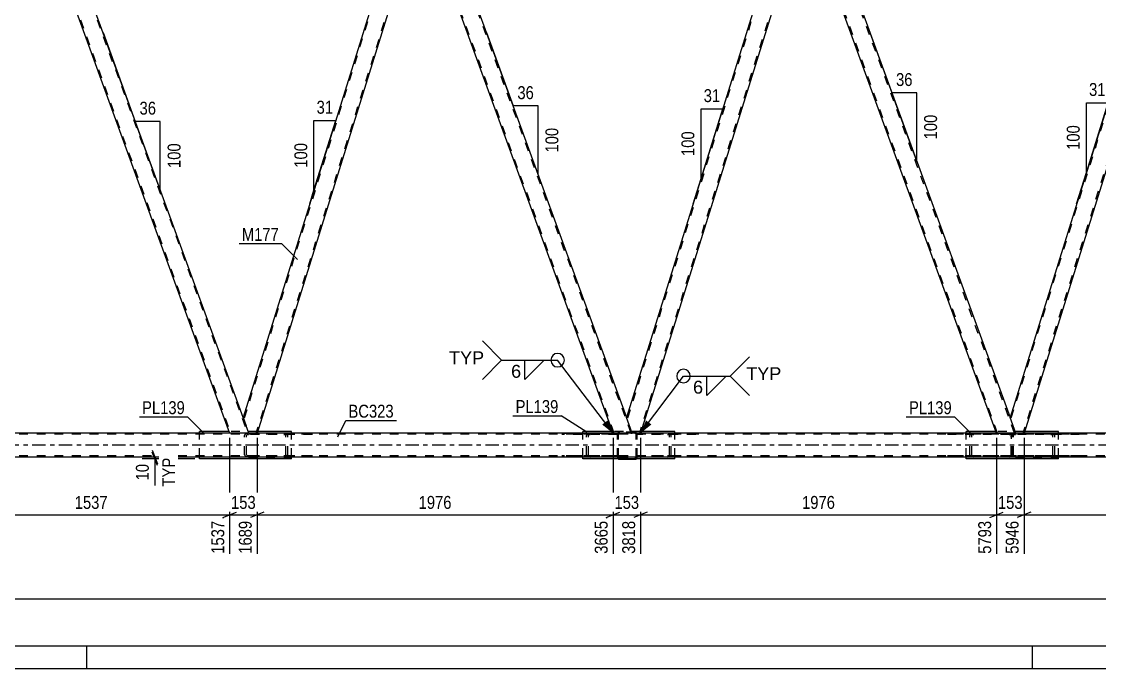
# Model space of a CAD drawing. Header units: millimetres. Extents: x -777 to 412, y -850 to -9.
# Drawn here: x -652.4 to -413.1, y -850.5 to -706.9 of the extents above; entities that cross this region are included whole.
import ezdxf

# ---------------------------------------------------------------- set-up
doc = ezdxf.new("R2010")
doc.units = ezdxf.units.MM
doc.linetypes.add('DXK_LINE_DOT2', pattern=[3.9198, 1.9599, -1.9599])
doc.linetypes.add('DXK_LINE_DOT3', pattern=[5.9187, 2.979, -0.9799, 0.9799, -0.9799])
doc.styles.add('Arial', font='ARIAL.TTF', dxfattribs={"height": 0.2})
doc.styles.add('Arial Narrow', font='ARIALN.TTF', dxfattribs={"height": 0.2})

# ---------------------------------------------------------------- blocks, each defined once
blk = doc.blocks.new('Unknown-570390744-1132')
at = {"color": 5, "linetype": 'Continuous'}
for p, q in [((-771.91, -845.5), (407.09, -845.5)), ((-637.91, -850.5), (-637.91, -845.5)), ((-427.91, -850.5), (-427.91, -845.5)), ((-776.91, -850.5), (412.09, -850.5))]:
    blk.add_line(p, q, dxfattribs=at)
blk = doc.blocks.new('Part-570390744-7957 - 7739')
at = {"color": 7, "linetype": 'DXK_LINE_DOT2'}
for p, q in [((-432.52, -798.6), (-432.58, -798.78)), ((-432.58, -803.1), (-432.58, -798.78)), ((-432.51, -798.59), (-432.52, -798.6)), ((-432.14, -798.78), (-432.11, -798.68)), ((-432.14, -803.1), (-432.14, -798.78)), ((-431.71, -798.3), (-432.04, -798.33)), ((-431.88, -798.55), (-431.71, -798.54)), ((-417.54, -798.3), (-431.71, -798.3)), ((-417.54, -798.54), (-431.71, -798.54)), ((-423.51, -798.33), (-423.85, -798.3)), ((-423.85, -798.54), (-423.68, -798.55)), ((-423.44, -798.68), (-423.41, -798.78)), ((-423.41, -803.1), (-423.41, -798.78)), ((-423.04, -798.6), (-423.04, -798.59)), ((-422.97, -798.78), (-423.04, -798.6)), ((-422.97, -803.1), (-422.97, -798.78)), ((-432.58, -803.1), (-432.55, -803.19)), ((-432.55, -803.19), (-432.51, -803.28)), ((-432.11, -803.19), (-432.14, -803.1)), ((-432.04, -803.54), (-431.71, -803.58)), ((-431.71, -803.34), (-431.88, -803.32)), ((-417.54, -803.34), (-431.71, -803.34)), ((-431.71, -803.58), (-422.17, -803.58)), ((-423.68, -803.32), (-423.85, -803.34)), ((-423.85, -803.58), (-423.51, -803.54)), ((-423.41, -803.1), (-423.44, -803.19)), ((-423.04, -803.28), (-423.01, -803.19)), ((-423.01, -803.19), (-422.97, -803.1))]:
    blk.add_line(p, q, dxfattribs=at)
at = {"color": 2, "linetype": 'Continuous'}
blk.add_line((-417.54, -803.58), (-422.17, -803.58), dxfattribs=at)
at = {"color": 7, "linetype": 'DXK_LINE_DOT2'}
for centre, radius, start, end in [((-431.91, -799.14), 0.817, 99.5182, 138.0638), ((-431.81, -798.96), 0.409, 99.5182, 138.0638), ((-423.75, -798.96), 0.409, 41.9363, 80.4819), ((-423.65, -799.14), 0.817, 41.9363, 80.4819), ((-431.91, -802.73), 0.817, 221.9363, 260.4819), ((-431.81, -802.92), 0.409, 221.9363, 260.4819), ((-423.75, -802.92), 0.409, 279.5182, 318.0638), ((-423.65, -802.73), 0.817, 279.5182, 318.0638)]:
    blk.add_arc(centre, radius, start, end, dxfattribs=at)
blk = doc.blocks.new('Part-570390744-7798 - 7739')
at = {"color": 2, "linetype": 'Continuous'}
for p, q in [((-55.16, -798.29), (-667.64, -798.29)), ((-55.16, -803.57), (-667.64, -803.57))]:
    blk.add_line(p, q, dxfattribs=at)
at = {"color": 7, "linetype": 'DXK_LINE_DOT2'}
for p, q in [((-55.16, -798.53), (-667.64, -798.53)), ((-55.16, -803.33), (-667.64, -803.33))]:
    blk.add_line(p, q, dxfattribs=at)
at = {"color": 7, "linetype": 'DXK_LINE_DOT3'}
blk.add_line((-55.16, -800.93), (-667.64, -800.93), dxfattribs=at)
blk = doc.blocks.new('Part-570390744-7973 - 7739')
at = {"color": 2, "linetype": 'Continuous'}
for p, q in [((-566.48, -677.07), (-603.18, -794.82)), ((-566.48, -677.07), (-566.44, -677.07)), ((-566.44, -677.07), (-565.16, -677.07)), ((-565.16, -677.07), (-563.61, -681.32)), ((-563.61, -681.32), (-600.07, -798.29)), ((-601.92, -798.29), (-603.18, -794.82))]:
    blk.add_line(p, q, dxfattribs=at)
at = {"color": 7, "linetype": 'DXK_LINE_DOT2'}
for p, q in [((-566.22, -677.07), (-603.04, -795.2)), ((-563.75, -680.95), (-600.32, -798.29)), ((-600.07, -798.29), (-601.92, -798.29))]:
    blk.add_line(p, q, dxfattribs=at)
blk = doc.blocks.new('Part-570390744-7993 - 7739')
at = {"color": 7, "linetype": 'DXK_LINE_DOT2'}
for p, q in [((-515.69, -803.58), (-515.69, -798.3)), ((-502.67, -798.3), (-515.69, -798.3)), ((-502.67, -798.54), (-515.69, -798.54)), ((-508.65, -798.33), (-508.98, -798.3)), ((-508.98, -798.54), (-508.81, -798.55)), ((-508.58, -798.68), (-508.54, -798.78)), ((-508.54, -803.1), (-508.54, -798.78)), ((-508.17, -798.6), (-508.17, -798.59)), ((-508.11, -798.78), (-508.17, -798.6)), ((-508.11, -803.1), (-508.11, -798.78)), ((-502.67, -803.34), (-515.69, -803.34)), ((-507.31, -803.58), (-515.69, -803.58)), ((-508.81, -803.32), (-508.98, -803.34)), ((-508.98, -803.58), (-508.65, -803.54)), ((-508.54, -803.1), (-508.58, -803.19)), ((-508.17, -803.28), (-508.14, -803.19)), ((-508.14, -803.19), (-508.11, -803.1))]:
    blk.add_line(p, q, dxfattribs=at)
at = {"color": 2, "linetype": 'Continuous'}
blk.add_line((-502.67, -803.58), (-507.31, -803.58), dxfattribs=at)
at = {"color": 7, "linetype": 'DXK_LINE_DOT2'}
for centre, radius, start, end in [((-508.88, -798.96), 0.409, 41.9363, 80.4819), ((-508.78, -799.14), 0.817, 41.9363, 80.4819), ((-508.88, -802.92), 0.409, 279.5182, 318.0638), ((-508.78, -802.73), 0.817, 279.5182, 318.0638)]:
    blk.add_arc(centre, radius, start, end, dxfattribs=at)
blk = doc.blocks.new('Part-570390744-7994 - 7739')
at = {"color": 7, "linetype": 'DXK_LINE_DOT2'}
for p, q in [((-433.09, -798.3), (-447.26, -798.3)), ((-433.09, -798.54), (-447.26, -798.54)), ((-441.76, -798.6), (-441.83, -798.78)), ((-441.83, -803.1), (-441.83, -798.78)), ((-441.76, -798.59), (-441.76, -798.6)), ((-441.39, -798.78), (-441.36, -798.68)), ((-441.39, -803.1), (-441.39, -798.78)), ((-440.95, -798.3), (-441.29, -798.33)), ((-441.12, -798.55), (-440.95, -798.54)), ((-432.76, -798.33), (-433.09, -798.3)), ((-433.09, -798.54), (-432.92, -798.55)), ((-432.58, -798.4), (-432.76, -798.33)), ((-432.69, -798.68), (-432.66, -798.78)), ((-432.66, -803.1), (-432.66, -798.78)), ((-432.58, -803.47), (-432.58, -798.4)), ((-432.53, -798.44), (-432.58, -798.4)), ((-432.43, -798.59), (-432.53, -798.44)), ((-432.4, -798.78), (-432.43, -798.59)), ((-432.4, -803.1), (-432.4, -798.78)), ((-433.09, -803.34), (-447.26, -803.34)), ((-433.09, -803.58), (-442.63, -803.58)), ((-441.83, -803.1), (-441.79, -803.19)), ((-441.79, -803.19), (-441.76, -803.28)), ((-441.36, -803.19), (-441.39, -803.1)), ((-441.29, -803.54), (-440.95, -803.58)), ((-440.95, -803.34), (-441.12, -803.32)), ((-432.92, -803.32), (-433.09, -803.34)), ((-433.09, -803.58), (-432.76, -803.54)), ((-432.76, -803.54), (-432.58, -803.47)), ((-432.66, -803.1), (-432.69, -803.19)), ((-432.58, -803.47), (-432.53, -803.44)), ((-432.53, -803.44), (-432.43, -803.28)), ((-432.43, -803.28), (-432.4, -803.1))]:
    blk.add_line(p, q, dxfattribs=at)
at = {"color": 2, "linetype": 'Continuous'}
blk.add_line((-442.63, -803.58), (-447.26, -803.58), dxfattribs=at)
at = {"color": 7, "linetype": 'DXK_LINE_DOT2'}
for centre, radius, start, end in [((-441.15, -799.14), 0.817, 99.5182, 138.0638), ((-441.05, -798.96), 0.409, 99.5182, 138.0638), ((-432.99, -798.96), 0.409, 41.9363, 80.4819), ((-441.15, -802.73), 0.817, 221.9363, 260.4819), ((-441.05, -802.92), 0.409, 221.9363, 260.4819), ((-432.99, -802.92), 0.409, 279.5182, 318.0638)]:
    blk.add_arc(centre, radius, start, end, dxfattribs=at)
blk = doc.blocks.new('Part-570390744-8001 - 7739')
at = {"color": 2, "linetype": 'Continuous'}
for p, q in [((-436.05, -797.9), (-442.63, -797.9)), ((-442.63, -798.29), (-442.63, -797.9)), ((-422.17, -797.9), (-429.68, -797.9)), ((-422.17, -798.29), (-422.17, -797.9)), ((-442.63, -803.98), (-442.63, -803.57)), ((-422.17, -803.98), (-442.63, -803.98)), ((-422.17, -803.98), (-422.17, -803.57))]:
    blk.add_line(p, q, dxfattribs=at)
at = {"color": 7, "linetype": 'DXK_LINE_DOT2'}
for p, q in [((-442.63, -803.57), (-442.63, -798.29)), ((-429.68, -797.9), (-436.05, -797.9)), ((-422.17, -803.57), (-422.17, -798.29))]:
    blk.add_line(p, q, dxfattribs=at)
blk = doc.blocks.new('Part-570390744-8011 - 7739')
at = {"color": 2, "linetype": 'Continuous'}
for p, q in [((-606.32, -797.9), (-612.89, -797.9)), ((-612.89, -798.29), (-612.89, -797.9)), ((-592.44, -797.9), (-599.95, -797.9)), ((-592.44, -798.29), (-592.44, -797.9)), ((-612.89, -803.98), (-612.89, -803.57)), ((-592.44, -803.98), (-612.89, -803.98)), ((-592.44, -803.98), (-592.44, -803.57))]:
    blk.add_line(p, q, dxfattribs=at)
at = {"color": 7, "linetype": 'DXK_LINE_DOT2'}
for p, q in [((-612.89, -803.57), (-612.89, -798.29)), ((-599.95, -797.9), (-606.32, -797.9)), ((-592.44, -803.57), (-592.44, -798.29))]:
    blk.add_line(p, q, dxfattribs=at)
blk = doc.blocks.new('Part-570390744-8016 - 7739')
at = {"color": 2, "linetype": 'Continuous'}
for p, q in [((-521.18, -797.9), (-527.76, -797.9)), ((-527.76, -798.29), (-527.76, -797.9)), ((-507.31, -797.9), (-514.81, -797.9)), ((-507.31, -798.29), (-507.31, -797.9)), ((-527.76, -803.98), (-527.76, -803.57)), ((-507.31, -803.98), (-527.76, -803.98)), ((-507.31, -803.98), (-507.31, -803.57))]:
    blk.add_line(p, q, dxfattribs=at)
at = {"color": 7, "linetype": 'DXK_LINE_DOT2'}
for p, q in [((-527.76, -803.57), (-527.76, -798.29)), ((-514.81, -797.9), (-521.18, -797.9)), ((-507.31, -803.57), (-507.31, -798.29))]:
    blk.add_line(p, q, dxfattribs=at)
blk = doc.blocks.new('Part-570390744-8031 - 7739')
at = {"color": 7, "linetype": 'DXK_LINE_DOT2'}
for p, q in [((-532.4, -798.3), (-520.09, -798.3)), ((-520.09, -798.54), (-532.4, -798.54)), ((-526.9, -798.6), (-526.96, -798.78)), ((-526.96, -803.1), (-526.96, -798.78)), ((-526.89, -798.59), (-526.9, -798.6)), ((-526.52, -798.78), (-526.49, -798.68)), ((-526.52, -803.1), (-526.52, -798.78)), ((-526.09, -798.3), (-526.42, -798.33)), ((-526.25, -798.55), (-526.09, -798.54)), ((-520.09, -803.58), (-520.09, -798.3)), ((-520.09, -803.34), (-532.4, -803.34)), ((-520.09, -803.58), (-527.76, -803.58)), ((-526.96, -803.1), (-526.93, -803.19)), ((-526.93, -803.19), (-526.89, -803.28)), ((-526.49, -803.19), (-526.52, -803.1)), ((-526.42, -803.54), (-526.09, -803.58)), ((-526.09, -803.34), (-526.25, -803.32))]:
    blk.add_line(p, q, dxfattribs=at)
at = {"color": 2, "linetype": 'Continuous'}
blk.add_line((-527.76, -803.58), (-532.4, -803.58), dxfattribs=at)
at = {"color": 7, "linetype": 'DXK_LINE_DOT2'}
for centre, radius, start, end in [((-526.29, -799.14), 0.817, 99.5182, 138.0638), ((-526.19, -798.96), 0.409, 99.5182, 138.0638), ((-526.29, -802.73), 0.817, 221.9363, 260.4819), ((-526.19, -802.92), 0.409, 221.9363, 260.4819)]:
    blk.add_arc(centre, radius, start, end, dxfattribs=at)
blk = doc.blocks.new('Part-570390744-8033 - 7739')
at = {"color": 7, "linetype": 'DXK_LINE_DOT2'}
for p, q in [((-602.79, -798.6), (-602.85, -798.78)), ((-602.85, -803.1), (-602.85, -798.78)), ((-602.78, -798.59), (-602.79, -798.6)), ((-602.41, -798.78), (-602.38, -798.68)), ((-602.41, -803.1), (-602.41, -798.78)), ((-601.98, -798.3), (-602.31, -798.33)), ((-602.14, -798.55), (-601.98, -798.54)), ((-587.8, -798.3), (-601.98, -798.3)), ((-587.8, -798.54), (-601.98, -798.54)), ((-593.78, -798.33), (-594.12, -798.3)), ((-594.12, -798.54), (-593.95, -798.55)), ((-593.71, -798.68), (-593.68, -798.78)), ((-593.68, -803.1), (-593.68, -798.78)), ((-593.3, -798.6), (-593.31, -798.59)), ((-593.24, -798.78), (-593.3, -798.6)), ((-593.24, -803.1), (-593.24, -798.78)), ((-602.85, -803.1), (-602.82, -803.19)), ((-602.82, -803.19), (-602.78, -803.28)), ((-602.38, -803.19), (-602.41, -803.1)), ((-602.31, -803.54), (-601.98, -803.58)), ((-601.98, -803.34), (-602.14, -803.32)), ((-587.8, -803.34), (-601.98, -803.34)), ((-601.98, -803.58), (-592.44, -803.58)), ((-593.95, -803.32), (-594.12, -803.34)), ((-594.12, -803.58), (-593.78, -803.54)), ((-593.68, -803.1), (-593.71, -803.19)), ((-593.31, -803.28), (-593.27, -803.19)), ((-593.27, -803.19), (-593.24, -803.1))]:
    blk.add_line(p, q, dxfattribs=at)
at = {"color": 2, "linetype": 'Continuous'}
blk.add_line((-587.8, -803.58), (-592.44, -803.58), dxfattribs=at)
at = {"color": 7, "linetype": 'DXK_LINE_DOT2'}
for centre, radius, start, end in [((-602.18, -799.14), 0.817, 99.5182, 138.0638), ((-602.08, -798.96), 0.409, 99.5182, 138.0638), ((-594.02, -798.96), 0.409, 41.9363, 80.4819), ((-593.92, -799.14), 0.817, 41.9363, 80.4819), ((-602.18, -802.73), 0.817, 221.9363, 260.4819), ((-602.08, -802.92), 0.409, 221.9363, 260.4819), ((-594.02, -802.92), 0.409, 279.5182, 318.0638), ((-593.92, -802.73), 0.817, 279.5182, 318.0638)]:
    blk.add_arc(centre, radius, start, end, dxfattribs=at)
blk = doc.blocks.new('Part-570390744-8104 - 7739')
at = {"color": 7, "linetype": 'DXK_LINE_DOT2'}
for p, q in [((-520.05, -798.37), (-520.09, -798.55)), ((-520.09, -803.59), (-520.09, -798.55)), ((-519.85, -798.55), (-519.83, -798.46)), ((-519.85, -803.59), (-519.85, -798.55)), ((-519.83, -798.46), (-519.78, -798.38)), ((-519.61, -798.07), (-519.79, -798.11)), ((-519.78, -798.38), (-519.7, -798.33)), ((-519.7, -798.33), (-519.61, -798.31)), ((-516.17, -798.07), (-519.61, -798.07)), ((-519.61, -798.31), (-516.17, -798.31)), ((-515.98, -798.11), (-516.17, -798.07)), ((-516.17, -798.31), (-516.07, -798.33)), ((-516.07, -798.33), (-516, -798.38)), ((-516, -798.38), (-515.94, -798.46)), ((-515.94, -798.46), (-515.93, -798.55)), ((-515.93, -803.59), (-515.93, -798.55)), ((-515.69, -798.55), (-515.72, -798.37)), ((-515.69, -803.59), (-515.69, -798.55)), ((-520.09, -803.59), (-520.05, -803.77)), ((-519.83, -803.68), (-519.85, -803.59)), ((-519.78, -803.76), (-519.83, -803.68)), ((-519.7, -803.81), (-519.78, -803.76)), ((-519.61, -803.83), (-519.7, -803.81)), ((-519.61, -803.83), (-516.17, -803.83)), ((-516.07, -803.81), (-516.17, -803.83)), ((-516, -803.76), (-516.07, -803.81)), ((-515.94, -803.68), (-516, -803.76)), ((-515.93, -803.59), (-515.94, -803.68)), ((-515.72, -803.77), (-515.69, -803.59))]:
    blk.add_line(p, q, dxfattribs=at)
at = {"color": 2, "linetype": 'Continuous'}
for p, q in [((-519.79, -804.03), (-519.61, -804.07)), ((-519.61, -804.07), (-516.17, -804.07)), ((-516.17, -804.07), (-515.98, -804.03))]:
    blk.add_line(p, q, dxfattribs=at)
at = {"color": 7, "linetype": 'DXK_LINE_DOT2'}
for centre, start, end in [((-519.61, -798.55), 112.5001, 157.5001), ((-516.17, -798.55), 22.5001, 67.5001), ((-519.61, -803.59), 202.5001, 235.0608), ((-516.17, -803.59), 304.9392, 337.5001)]:
    blk.add_arc(centre, 0.48, start, end, dxfattribs=at)
at = {"color": 2, "linetype": 'Continuous'}
for centre, start, end in [((-519.61, -803.59), 235.0608, 247.5001), ((-516.17, -803.59), 292.5001, 304.9392)]:
    blk.add_arc(centre, 0.48, start, end, dxfattribs=at)
blk = doc.blocks.new('Part-570390744-8152 - 7739')
at = {"color": 2, "linetype": 'Continuous'}
for p, q in [((-480.02, -677.07), (-479.99, -677.07)), ((-479.99, -677.07), (-476.28, -677.07)), ((-475.77, -677.07), (-476.28, -677.07)), ((-475.77, -677.07), (-432.91, -794.82)), ((-435.9, -798.29), (-478.48, -681.32))]:
    blk.add_line(p, q, dxfattribs=at)
at = {"color": 7, "linetype": 'DXK_LINE_DOT2'}
for p, q in [((-478.48, -681.32), (-480.02, -677.07)), ((-435.65, -798.29), (-479.77, -677.07)), ((-431.9, -798.29), (-476.02, -677.07)), ((-475.81, -677.07), (-475.92, -677.07)), ((-475.77, -677.07), (-475.81, -677.07)), ((-431.65, -798.29), (-432.91, -794.82)), ((-435.9, -798.29), (-431.65, -798.29))]:
    blk.add_line(p, q, dxfattribs=at)
blk = doc.blocks.new('Part-570390744-8167 - 7739')
at = {"color": 2, "linetype": 'Continuous'}
for p, q in [((-565.16, -677.07), (-565.12, -677.07)), ((-565.12, -677.07), (-561.41, -677.07)), ((-560.9, -677.07), (-561.41, -677.07)), ((-560.9, -677.07), (-518.04, -794.82)), ((-521.04, -798.29), (-563.61, -681.32))]:
    blk.add_line(p, q, dxfattribs=at)
at = {"color": 7, "linetype": 'DXK_LINE_DOT2'}
for p, q in [((-563.61, -681.32), (-565.16, -677.07)), ((-520.78, -798.29), (-564.9, -677.07)), ((-517.04, -798.29), (-561.16, -677.07)), ((-560.94, -677.07), (-561.05, -677.07)), ((-560.9, -677.07), (-560.94, -677.07)), ((-516.78, -798.29), (-518.04, -794.82)), ((-521.04, -798.29), (-516.78, -798.29))]:
    blk.add_line(p, q, dxfattribs=at)
blk = doc.blocks.new('Part-570390744-8196 - 7739')
at = {"color": 2, "linetype": 'Continuous'}
for p, q in [((-481.34, -677.07), (-518.04, -794.82)), ((-481.34, -677.07), (-481.3, -677.07)), ((-481.3, -677.07), (-480.02, -677.07)), ((-480.02, -677.07), (-478.48, -681.32)), ((-478.48, -681.32), (-514.94, -798.29)), ((-516.78, -798.29), (-518.04, -794.82))]:
    blk.add_line(p, q, dxfattribs=at)
at = {"color": 7, "linetype": 'DXK_LINE_DOT2'}
for p, q in [((-481.09, -677.07), (-517.91, -795.2)), ((-478.61, -680.95), (-515.19, -798.29)), ((-514.94, -798.29), (-516.78, -798.29))]:
    blk.add_line(p, q, dxfattribs=at)
blk = doc.blocks.new('Part-570390744-8243 - 7739')
at = {"color": 2, "linetype": 'Continuous'}
for p, q in [((-396.21, -677.07), (-432.91, -794.82)), ((-396.21, -677.07), (-396.17, -677.07)), ((-396.17, -677.07), (-394.89, -677.07)), ((-393.61, -680.58), (-394.89, -677.07)), ((-393.34, -681.32), (-429.8, -798.29)), ((-393.34, -681.32), (-393.61, -680.58)), ((-431.65, -798.29), (-432.91, -794.82))]:
    blk.add_line(p, q, dxfattribs=at)
at = {"color": 7, "linetype": 'DXK_LINE_DOT2'}
for p, q in [((-395.96, -677.07), (-432.77, -795.19)), ((-393.48, -680.95), (-430.05, -798.29)), ((-393.34, -681.32), (-393.51, -680.86)), ((-429.8, -798.29), (-431.65, -798.29))]:
    blk.add_line(p, q, dxfattribs=at)
blk = doc.blocks.new('Part-570390744-8248 - 7739')
at = {"color": 2, "linetype": 'Continuous'}
for p, q in [((-650.29, -677.07), (-606.17, -798.29)), ((-650.29, -677.07), (-650.25, -677.07)), ((-650.25, -677.07), (-646.55, -677.07)), ((-646.04, -677.07), (-646.55, -677.07)), ((-603.18, -794.82), (-646.04, -677.07))]:
    blk.add_line(p, q, dxfattribs=at)
at = {"color": 7, "linetype": 'DXK_LINE_DOT2'}
for p, q in [((-650.04, -677.07), (-605.92, -798.29)), ((-646.29, -677.07), (-602.17, -798.29)), ((-646.07, -677.07), (-646.19, -677.07)), ((-646.04, -677.07), (-646.07, -677.07)), ((-603.18, -794.82), (-601.92, -798.29)), ((-601.92, -798.29), (-606.17, -798.29))]:
    blk.add_line(p, q, dxfattribs=at)
blk = doc.blocks.new('StraightDimension-570390744-61209 - 7739')
at = {"color": 7, "linetype": 'Continuous'}
for p, q in [((-600.07, -799.29), (-600.07, -825.05)), ((-521.04, -799.29), (-521.04, -825.05)), ((-598.57, -815.83), (-601.57, -817.03)), ((-522.54, -817.03), (-519.54, -815.83)), ((-600.07, -816.43), (-521.04, -816.43))]:
    blk.add_line(p, q, dxfattribs=at)
at = {"color": 0}
blk.add_wipeout([(-556.3, -815.68), (-556.3, -811.48), (-564.81, -811.48), (-564.81, -815.68)], dxfattribs=at)
at = {"color": 0, "linetype": 'Continuous'}
blk.add_wipeout([(-521.64, -817.13), (-525.84, -817.13), (-525.84, -825.65), (-521.64, -825.65)], dxfattribs=at)
at = {"color": 3, "style": 'Arial Narrow'}
blk.add_text('1976', height=2.863, dxfattribs=at).set_placement((-564.21, -815.08))
at = {"color": 3, "linetype": 'Continuous', "style": 'Arial Narrow'}
blk.add_text('3665', height=2.863, rotation=90.0002, dxfattribs=at).set_placement((-522.24, -825.05))
blk = doc.blocks.new('StraightDimension-570390744-61206 - 7739')
at = {"color": 7, "linetype": 'Continuous'}
for p, q in [((-435.9, -799.29), (-435.9, -825.05)), ((-429.8, -799.29), (-429.8, -825.05)), ((-437.4, -817.03), (-434.4, -815.83)), ((-428.3, -815.83), (-431.3, -817.03)), ((-435.9, -816.43), (-429.8, -816.43))]:
    blk.add_line(p, q, dxfattribs=at)
at = {"color": 0}
blk.add_wipeout([(-429.51, -815.68), (-429.51, -811.48), (-436.19, -811.48), (-436.19, -815.68)], dxfattribs=at)
at = {"color": 0, "linetype": 'Continuous'}
blk.add_wipeout([(-430.4, -817.13), (-434.6, -817.13), (-434.6, -825.65), (-430.4, -825.65)], dxfattribs=at)
at = {"color": 3, "style": 'Arial Narrow'}
blk.add_text('153', height=2.863, dxfattribs=at).set_placement((-435.59, -815.08))
at = {"color": 3, "linetype": 'Continuous', "style": 'Arial Narrow'}
blk.add_text('5946', height=2.863, rotation=90.0002, dxfattribs=at).set_placement((-431, -825.05))
blk = doc.blocks.new('StraightDimension-570390744-60971 - 7739')
at = {"color": 7, "linetype": 'Continuous'}
blk.add_line((-706.31, -835.03), (-45.9, -835.03), dxfattribs=at)
blk = doc.blocks.new('StraightDimension-570390744-61211 - 7739')
at = {"color": 7, "linetype": 'Continuous'}
for p, q in [((-606.17, -799.29), (-606.17, -825.05)), ((-667.64, -804.57), (-667.64, -819.56)), ((-666.14, -815.83), (-669.14, -817.03)), ((-607.67, -817.03), (-604.67, -815.83)), ((-667.64, -816.43), (-606.17, -816.43))]:
    blk.add_line(p, q, dxfattribs=at)
at = {"color": 0}
blk.add_wipeout([(-632.65, -815.68), (-632.65, -811.48), (-641.16, -811.48), (-641.16, -815.68)], dxfattribs=at)
at = {"color": 0, "linetype": 'Continuous'}
for points in [[(-668.24, -817.13), (-672.44, -817.13), (-672.44, -820.16), (-668.24, -820.16)], [(-606.77, -817.13), (-610.97, -817.13), (-610.97, -825.65), (-606.77, -825.65)]]:
    blk.add_wipeout(points, dxfattribs=at)
at = {"color": 3, "style": 'Arial Narrow'}
blk.add_text('1537', height=2.863, dxfattribs=at).set_placement((-640.56, -815.08))
at = {"color": 3, "linetype": 'Continuous', "style": 'Arial Narrow'}
for s, height, p in [('0', 2.86, (-668.84, -819.56)), ('1537', 2.863, (-607.37, -825.05))]:
    blk.add_text(s, height=height, rotation=90.0002, dxfattribs=at).set_placement(p)
blk = doc.blocks.new('StraightDimension-570390744-61210 - 7739')
at = {"color": 7, "linetype": 'Continuous'}
for p, q in [((-606.17, -799.29), (-606.17, -825.05)), ((-600.07, -799.29), (-600.07, -825.05)), ((-607.67, -817.03), (-604.67, -815.83)), ((-598.57, -815.83), (-601.57, -817.03)), ((-606.17, -816.43), (-600.07, -816.43))]:
    blk.add_line(p, q, dxfattribs=at)
at = {"color": 0}
blk.add_wipeout([(-599.78, -815.68), (-599.78, -811.48), (-606.46, -811.48), (-606.46, -815.68)], dxfattribs=at)
at = {"color": 0, "linetype": 'Continuous'}
blk.add_wipeout([(-600.67, -817.13), (-604.87, -817.13), (-604.87, -825.65), (-600.67, -825.65)], dxfattribs=at)
at = {"color": 3, "style": 'Arial Narrow'}
blk.add_text('153', height=2.863, dxfattribs=at).set_placement((-605.86, -815.08))
at = {"color": 3, "linetype": 'Continuous', "style": 'Arial Narrow'}
blk.add_text('1689', height=2.863, rotation=90.0002, dxfattribs=at).set_placement((-601.27, -825.05))
blk = doc.blocks.new('StraightDimension-570390744-61207 - 7739')
at = {"color": 7, "linetype": 'Continuous'}
for p, q in [((-514.94, -799.29), (-514.94, -825.05)), ((-435.9, -799.29), (-435.9, -825.05)), ((-513.44, -815.83), (-516.44, -817.03)), ((-437.4, -817.03), (-434.4, -815.83)), ((-514.94, -816.43), (-435.9, -816.43))]:
    blk.add_line(p, q, dxfattribs=at)
at = {"color": 0}
blk.add_wipeout([(-471.16, -815.68), (-471.16, -811.48), (-479.68, -811.48), (-479.68, -815.68)], dxfattribs=at)
at = {"color": 0, "linetype": 'Continuous'}
blk.add_wipeout([(-436.5, -817.13), (-440.7, -817.13), (-440.7, -825.65), (-436.5, -825.65)], dxfattribs=at)
at = {"color": 3, "style": 'Arial Narrow'}
blk.add_text('1976', height=2.863, dxfattribs=at).set_placement((-479.08, -815.08))
at = {"color": 3, "linetype": 'Continuous', "style": 'Arial Narrow'}
blk.add_text('5793', height=2.863, rotation=90.0002, dxfattribs=at).set_placement((-437.1, -825.05))
blk = doc.blocks.new('StraightDimension-570390744-8323 - 7739')
at = {"color": 7, "linetype": 'Continuous'}
for p, q in [((-613.89, -803.57), (-625.62, -803.57)), ((-613.89, -803.98), (-625.62, -803.98)), ((-623.37, -802.07), (-622.17, -805.07)), ((-622.17, -805.48), (-623.37, -802.48)), ((-622.77, -803.98), (-622.77, -803.57))]:
    blk.add_line(p, q, dxfattribs=at)
at = {"color": 0}
blk.add_wipeout([(-623.52, -804.5), (-627.72, -804.5), (-627.72, -809.36), (-623.52, -809.36)], dxfattribs=at)
at = {"color": 7, "linetype": 'Continuous'}
blk.add_line((-622.77, -803.98), (-622.77, -809.88), dxfattribs=at)
at = {"color": 3, "style": 'Arial Narrow'}
blk.add_text('10', height=2.863, rotation=90.0002, dxfattribs=at).set_placement((-624.12, -808.76))
at = {"color": 0, "linetype": 'Continuous'}
blk.add_wipeout([(-617.67, -803.13), (-621.87, -803.13), (-621.87, -810.72), (-617.67, -810.72)], dxfattribs=at)
at = {"color": 7, "linetype": 'Continuous'}
blk.add_line((-622.77, -803.98), (-622.77, -809.88), dxfattribs=at)
at = {"color": 3, "linetype": 'Continuous', "style": 'Arial Narrow'}
blk.add_text('TYP', height=2.863, rotation=90.0002, dxfattribs=at).set_placement((-618.27, -810.12))
blk = doc.blocks.new('AngleDimension-570390744-8340 - 7739')
at = {"color": 7, "linetype": 'Continuous'}
for p, q in [((-634.28, -709.36), (-627.11, -729.07)), ((-621.57, -729.07), (-627.11, -729.07)), ((-621.57, -744.29), (-627.11, -729.07)), ((-621.57, -744.29), (-621.57, -729.07))]:
    blk.add_line(p, q, dxfattribs=at)
at = {"color": 0}
for points in [[(-621.91, -728.17), (-621.91, -723.97), (-626.77, -723.97), (-626.77, -728.17)], [(-616.47, -733.34), (-620.67, -733.34), (-620.67, -740.02), (-616.47, -740.02)]]:
    blk.add_wipeout(points, dxfattribs=at)
at = {"color": 3, "style": 'Arial Narrow'}
blk.add_text('36', height=2.863, dxfattribs=at).set_placement((-626.17, -727.57))
blk.add_text('100', height=2.863, rotation=90.0002, dxfattribs=at).set_placement((-617.07, -739.42))
blk = doc.blocks.new('AngleDimension-570390744-8935 - 7739')
at = {"color": 7, "linetype": 'Continuous'}
for p, q in [((-415.94, -724.93), (-411.12, -724.93)), ((-415.94, -740.39), (-411.12, -724.93)), ((-415.94, -740.39), (-415.94, -724.93)), ((-418.12, -747.38), (-415.94, -740.39))]:
    blk.add_line(p, q, dxfattribs=at)
at = {"color": 0}
for points in [[(-411.11, -724.03), (-411.11, -719.83), (-415.96, -719.83), (-415.96, -724.03)], [(-416.84, -729.32), (-421.04, -729.32), (-421.04, -736), (-416.84, -736)]]:
    blk.add_wipeout(points, dxfattribs=at)
at = {"color": 3, "style": 'Arial Narrow'}
blk.add_text('31', height=2.863, dxfattribs=at).set_placement((-415.36, -723.43))
blk.add_text('100', height=2.863, rotation=90.0002, dxfattribs=at).set_placement((-417.44, -735.4))
blk = doc.blocks.new('AngleDimension-570390744-8949 - 7739')
at = {"color": 7, "linetype": 'Continuous'}
for p, q in [((-464.02, -709.36), (-459.15, -722.72)), ((-453.61, -722.72), (-459.15, -722.72)), ((-453.61, -737.94), (-459.15, -722.72)), ((-453.61, -737.94), (-453.61, -722.72))]:
    blk.add_line(p, q, dxfattribs=at)
at = {"color": 0}
for points in [[(-453.95, -721.82), (-453.95, -717.62), (-458.81, -717.62), (-458.81, -721.82)], [(-448.51, -726.99), (-452.71, -726.99), (-452.71, -733.67), (-448.51, -733.67)]]:
    blk.add_wipeout(points, dxfattribs=at)
at = {"color": 3, "style": 'Arial Narrow'}
blk.add_text('36', height=2.863, dxfattribs=at).set_placement((-458.21, -721.22))
blk.add_text('100', height=2.863, rotation=90.0002, dxfattribs=at).set_placement((-449.11, -733.07))
blk = doc.blocks.new('AngleDimension-570390744-8963 - 7739')
at = {"color": 7, "linetype": 'Continuous'}
for p, q in [((-501.5, -726.29), (-496.68, -726.29)), ((-501.5, -741.75), (-496.68, -726.29)), ((-501.5, -741.75), (-501.5, -726.29)), ((-503.26, -747.38), (-501.5, -741.75))]:
    blk.add_line(p, q, dxfattribs=at)
at = {"color": 0}
for points in [[(-496.66, -725.39), (-496.66, -721.19), (-501.52, -721.19), (-501.52, -725.39)], [(-502.4, -730.68), (-506.6, -730.68), (-506.6, -737.36), (-502.4, -737.36)]]:
    blk.add_wipeout(points, dxfattribs=at)
at = {"color": 3, "style": 'Arial Narrow'}
blk.add_text('31', height=2.863, dxfattribs=at).set_placement((-500.92, -724.79))
blk.add_text('100', height=2.863, rotation=90.0002, dxfattribs=at).set_placement((-503, -736.76))
blk = doc.blocks.new('AngleDimension-570390744-8977 - 7739')
at = {"color": 7, "linetype": 'Continuous'}
for p, q in [((-549.15, -709.36), (-543.23, -725.63)), ((-537.69, -725.63), (-543.23, -725.63)), ((-537.69, -740.86), (-543.23, -725.63)), ((-537.69, -740.86), (-537.69, -725.63))]:
    blk.add_line(p, q, dxfattribs=at)
at = {"color": 0}
for points in [[(-538.03, -724.73), (-538.03, -720.53), (-542.88, -720.53), (-542.88, -724.73)], [(-532.59, -729.9), (-536.79, -729.9), (-536.79, -736.59), (-532.59, -736.59)]]:
    blk.add_wipeout(points, dxfattribs=at)
at = {"color": 3, "style": 'Arial Narrow'}
blk.add_text('36', height=2.863, dxfattribs=at).set_placement((-542.28, -724.13))
blk.add_text('100', height=2.863, rotation=90.0002, dxfattribs=at).set_placement((-533.19, -735.99))
blk = doc.blocks.new('AngleDimension-570390744-8993 - 7739')
at = {"color": 7, "linetype": 'Continuous'}
for p, q in [((-587.44, -728.87), (-582.62, -728.87)), ((-587.44, -744.34), (-582.62, -728.87)), ((-587.44, -744.34), (-587.44, -728.87)), ((-588.39, -747.38), (-587.44, -744.34))]:
    blk.add_line(p, q, dxfattribs=at)
at = {"color": 0}
for points in [[(-582.6, -727.97), (-582.6, -723.77), (-587.46, -723.77), (-587.46, -727.97)], [(-588.34, -733.26), (-592.54, -733.26), (-592.54, -739.95), (-588.34, -739.95)]]:
    blk.add_wipeout(points, dxfattribs=at)
at = {"color": 3, "style": 'Arial Narrow'}
blk.add_text('31', height=2.863, dxfattribs=at).set_placement((-586.86, -727.37))
blk.add_text('100', height=2.863, rotation=90.0002, dxfattribs=at).set_placement((-588.94, -739.35))
blk = doc.blocks.new('StraightDimension-570390744-61205 - 7739')
at = {"color": 7, "linetype": 'Continuous'}
for p, q in [((-429.8, -799.29), (-429.8, -825.05)), ((-350.77, -799.29), (-350.77, -825.05)), ((-428.3, -815.83), (-431.3, -817.03)), ((-352.27, -817.03), (-349.27, -815.83)), ((-429.8, -816.43), (-350.77, -816.43))]:
    blk.add_line(p, q, dxfattribs=at)
at = {"color": 0}
blk.add_wipeout([(-386.03, -815.68), (-386.03, -811.48), (-394.54, -811.48), (-394.54, -815.68)], dxfattribs=at)
at = {"color": 0, "linetype": 'Continuous'}
blk.add_wipeout([(-351.37, -817.13), (-355.57, -817.13), (-355.57, -825.65), (-351.37, -825.65)], dxfattribs=at)
at = {"color": 3, "style": 'Arial Narrow'}
blk.add_text('1976', height=2.863, dxfattribs=at).set_placement((-393.94, -815.08))
at = {"color": 3, "linetype": 'Continuous', "style": 'Arial Narrow'}
blk.add_text('7922', height=2.863, rotation=90.0002, dxfattribs=at).set_placement((-351.97, -825.05))
blk = doc.blocks.new('StraightDimension-570390744-61208 - 7739')
at = {"color": 7, "linetype": 'Continuous'}
for p, q in [((-521.04, -799.29), (-521.04, -825.05)), ((-514.94, -799.29), (-514.94, -825.05)), ((-522.54, -817.03), (-519.54, -815.83)), ((-513.44, -815.83), (-516.44, -817.03)), ((-521.04, -816.43), (-514.94, -816.43))]:
    blk.add_line(p, q, dxfattribs=at)
at = {"color": 0}
blk.add_wipeout([(-514.64, -815.68), (-514.64, -811.48), (-521.33, -811.48), (-521.33, -815.68)], dxfattribs=at)
at = {"color": 0, "linetype": 'Continuous'}
blk.add_wipeout([(-515.54, -817.13), (-519.74, -817.13), (-519.74, -825.65), (-515.54, -825.65)], dxfattribs=at)
at = {"color": 3, "style": 'Arial Narrow'}
blk.add_text('153', height=2.863, dxfattribs=at).set_placement((-520.73, -815.08))
at = {"color": 3, "linetype": 'Continuous', "style": 'Arial Narrow'}
blk.add_text('3818', height=2.863, rotation=90.0002, dxfattribs=at).set_placement((-516.14, -825.05))
blk = doc.blocks.new('Mark-570390744-7794 - 7739')
at = {"color": 0}
blk.add_wipeout([(-569.75, -794.83), (-569.75, -791.83), (-579.79, -791.83), (-579.79, -794.83)], dxfattribs=at)
blk.add_wipeout([(-569.75, -794.83), (-569.75, -791.83), (-579.79, -791.83), (-579.79, -794.83)], dxfattribs=at)
at = {"color": 30, "linetype": 'Continuous'}
for p, q in [((-582.18, -799.12), (-580.39, -795.43)), ((-580.39, -795.43), (-569.15, -795.43))]:
    blk.add_line(p, q, dxfattribs=at)
at = {"color": 3, "style": 'Arial Narrow'}
blk.add_text('BC323', height=2.863, dxfattribs=at).set_placement((-579.79, -794.83))
blk = doc.blocks.new('Mark-570390744-7969 - 7739')
at = {"color": 0}
blk.add_wipeout([(-595.24, -755.6), (-595.24, -752.6), (-603.46, -752.6), (-603.46, -755.6)], dxfattribs=at)
blk.add_wipeout([(-595.24, -755.6), (-595.24, -752.6), (-603.46, -752.6), (-603.46, -755.6)], dxfattribs=at)
at = {"color": 30, "linetype": 'Continuous'}
for p in [(-604.06, -756.2), (-591.1, -759.73)]:
    blk.add_line(p, (-594.64, -756.2), dxfattribs=at)
at = {"color": 3, "style": 'Arial Narrow'}
blk.add_text('M177', height=2.863, dxfattribs=at).set_placement((-603.46, -755.6))
blk = doc.blocks.new('Mark-570390744-7997 - 7739')
at = {"color": 0}
blk.add_wipeout([(-445.83, -794.06), (-445.83, -791.06), (-455.34, -791.06), (-455.34, -794.06)], dxfattribs=at)
blk.add_wipeout([(-445.83, -794.06), (-445.83, -791.06), (-455.34, -791.06), (-455.34, -794.06)], dxfattribs=at)
at = {"color": 30, "linetype": 'Continuous'}
for p in [(-455.94, -794.66), (-441.76, -798.1)]:
    blk.add_line(p, (-445.23, -794.66), dxfattribs=at)
at = {"color": 3, "style": 'Arial Narrow'}
blk.add_text('PL139', height=2.863, dxfattribs=at).set_placement((-455.34, -794.06))
blk = doc.blocks.new('Mark-570390744-8007 - 7739')
at = {"color": 0}
blk.add_wipeout([(-616.11, -794.05), (-616.11, -791.05), (-625.61, -791.05), (-625.61, -794.05)], dxfattribs=at)
blk.add_wipeout([(-616.11, -794.05), (-616.11, -791.05), (-625.61, -791.05), (-625.61, -794.05)], dxfattribs=at)
at = {"color": 30, "linetype": 'Continuous'}
for p in [(-626.21, -794.65), (-611.97, -798.18)]:
    blk.add_line(p, (-615.51, -794.65), dxfattribs=at)
at = {"color": 3, "style": 'Arial Narrow'}
blk.add_text('PL139', height=2.863, dxfattribs=at).set_placement((-625.61, -794.05))
blk = doc.blocks.new('Mark-570390744-8012 - 7739')
at = {"color": 0}
blk.add_wipeout([(-533.18, -793.8), (-533.18, -790.8), (-542.68, -790.8), (-542.68, -793.8)], dxfattribs=at)
blk.add_wipeout([(-533.18, -793.8), (-533.18, -790.8), (-542.68, -790.8), (-542.68, -793.8)], dxfattribs=at)
at = {"color": 30, "linetype": 'Continuous'}
for p in [(-543.28, -794.4), (-526.87, -798.05)]:
    blk.add_line(p, (-532.58, -794.4), dxfattribs=at)
at = {"color": 3, "style": 'Arial Narrow'}
blk.add_text('PL139', height=2.863, dxfattribs=at).set_placement((-542.68, -793.8))
blk = doc.blocks.new('WeldMark-570390744-9341 - 7739')
at = {"linetype": 'Continuous'}
blk.add_hatch(color=30, dxfattribs=at).paths.add_polyline_path([(-512.53, -796.35), (-514.94, -798.29), (-513.73, -795.44)])
at = {"color": 3, "linetype": 'Continuous'}
for q in [(-490.78, -781.32), (-490.78, -789.89)]:
    blk.add_line((-495.07, -785.6), q, dxfattribs=at)
at = {"color": 30, "linetype": 'Continuous'}
blk.add_line((-514.94, -798.29), (-505.39, -785.6), dxfattribs=at)
at = {"color": 3, "linetype": 'Continuous'}
blk.add_arc((-505.39, -785.6), 1.5, 90, 270, dxfattribs=at)
at = {"color": 0}
blk.add_wipeout([(-500.87, -789.7), (-500.87, -786.3), (-503.49, -786.3), (-503.49, -789.7)], dxfattribs=at)
at = {"color": 30, "linetype": 'Continuous'}
blk.add_line((-505.39, -785.6), (-495.07, -785.6), dxfattribs=at)
at = {"color": 3, "linetype": 'Continuous'}
for p, q in [((-500.21, -785.6), (-495.93, -785.6)), ((-495.93, -785.6), (-500.21, -789.89)), ((-500.21, -789.89), (-500.21, -785.6))]:
    blk.add_line(p, q, dxfattribs=at)
blk.add_arc((-505.39, -785.6), 1.5, 270, 90, dxfattribs=at)
at = {"color": 3, "style": 'Arial'}
blk.add_text('6', height=2.87, dxfattribs=at).set_placement((-503.29, -789.5))
at = {"color": 0, "linetype": 'Continuous'}
blk.add_wipeout([(-483.69, -786.5), (-483.69, -783.5), (-491.47, -783.5), (-491.47, -786.5)], dxfattribs=at)
blk.add_wipeout([(-483.69, -786.5), (-483.69, -783.5), (-491.47, -783.5), (-491.47, -786.5)], dxfattribs=at)
at = {"color": 3, "linetype": 'Continuous', "style": 'Arial'}
blk.add_text('TYP', height=2.865, dxfattribs=at).set_placement((-491.47, -786.5))
blk = doc.blocks.new('WeldMark-570390744-9354 - 7739')
at = {"linetype": 'Continuous'}
blk.add_hatch(color=30, dxfattribs=at).paths.add_polyline_path([(-522.25, -795.45), (-521.04, -798.29), (-523.45, -796.36)])
at = {"color": 3, "linetype": 'Continuous'}
for q in [(-550.06, -777.79), (-550.06, -786.36)]:
    blk.add_line((-545.78, -782.08), q, dxfattribs=at)
at = {"color": 30, "linetype": 'Continuous'}
blk.add_line((-521.04, -798.29), (-533.35, -782.08), dxfattribs=at)
at = {"color": 3, "linetype": 'Continuous'}
for start, end in [(90, 270), (270, 90)]:
    blk.add_arc((-533.35, -782.08), 1.5, start, end, dxfattribs=at)
at = {"color": 0}
blk.add_wipeout([(-541.25, -786.18), (-541.25, -782.78), (-543.88, -782.78), (-543.88, -786.18)], dxfattribs=at)
at = {"color": 30, "linetype": 'Continuous'}
blk.add_line((-545.78, -782.08), (-533.35, -782.08), dxfattribs=at)
at = {"color": 3, "linetype": 'Continuous'}
for p, q in [((-540.6, -782.08), (-536.31, -782.08)), ((-536.31, -782.08), (-540.6, -786.36)), ((-540.6, -786.36), (-540.6, -782.08))]:
    blk.add_line(p, q, dxfattribs=at)
at = {"color": 3, "style": 'Arial'}
blk.add_text('6', height=2.87, dxfattribs=at).set_placement((-543.68, -785.98))
at = {"color": 0, "linetype": 'Continuous'}
blk.add_wipeout([(-549.68, -782.98), (-549.68, -779.98), (-557.45, -779.98), (-557.45, -782.98)], dxfattribs=at)
blk.add_wipeout([(-549.68, -782.98), (-549.68, -779.98), (-557.45, -779.98), (-557.45, -782.98)], dxfattribs=at)
at = {"color": 3, "linetype": 'Continuous', "style": 'Arial'}
blk.add_text('TYP', height=2.865, dxfattribs=at).set_placement((-557.45, -782.98))

msp = doc.modelspace()

# ---------------------------------------------------------------- block references
for name in ['Unknown-570390744-1132', 'Part-570390744-8248 - 7739', 'Part-570390744-7973 - 7739', 'Part-570390744-8167 - 7739', 'Part-570390744-8196 - 7739', 'Part-570390744-8152 - 7739', 'Part-570390744-8243 - 7739', 'Part-570390744-7798 - 7739', 'Part-570390744-8011 - 7739', 'Part-570390744-8033 - 7739', 'Part-570390744-8031 - 7739', 'Part-570390744-8016 - 7739', 'Part-570390744-8104 - 7739', 'Part-570390744-7993 - 7739', 'Part-570390744-7994 - 7739', 'Part-570390744-8001 - 7739', 'Part-570390744-7957 - 7739']:
    msp.add_blockref(name, (0, 0))

# ---------------------------------------------------------------- next in the draw order: block references
for name in ['StraightDimension-570390744-61209 - 7739', 'StraightDimension-570390744-61206 - 7739']:
    msp.add_blockref(name, (0, 0))

# ---------------------------------------------------------------- next in the draw order: block references
msp.add_blockref('StraightDimension-570390744-60971 - 7739', (0, 0))

# ---------------------------------------------------------------- next in the draw order: block references
for name in ['AngleDimension-570390744-8340 - 7739', 'AngleDimension-570390744-8977 - 7739', 'AngleDimension-570390744-8949 - 7739', 'AngleDimension-570390744-8935 - 7739', 'AngleDimension-570390744-8963 - 7739', 'AngleDimension-570390744-8993 - 7739', 'Mark-570390744-7969 - 7739', 'Mark-570390744-7794 - 7739', 'Mark-570390744-8012 - 7739', 'StraightDimension-570390744-61211 - 7739', 'StraightDimension-570390744-61207 - 7739', 'StraightDimension-570390744-61205 - 7739']:
    msp.add_blockref(name, (0, 0))

# ---------------------------------------------------------------- next in the draw order: block references
for name in ['Mark-570390744-8007 - 7739', 'Mark-570390744-7997 - 7739', 'StraightDimension-570390744-61210 - 7739', 'StraightDimension-570390744-61208 - 7739', 'StraightDimension-570390744-8323 - 7739']:
    msp.add_blockref(name, (0, 0))

# ---------------------------------------------------------------- next in the draw order: block references
for name in ['WeldMark-570390744-9354 - 7739', 'WeldMark-570390744-9341 - 7739']:
    msp.add_blockref(name, (0, 0))

doc.saveas('drawing.dxf')
